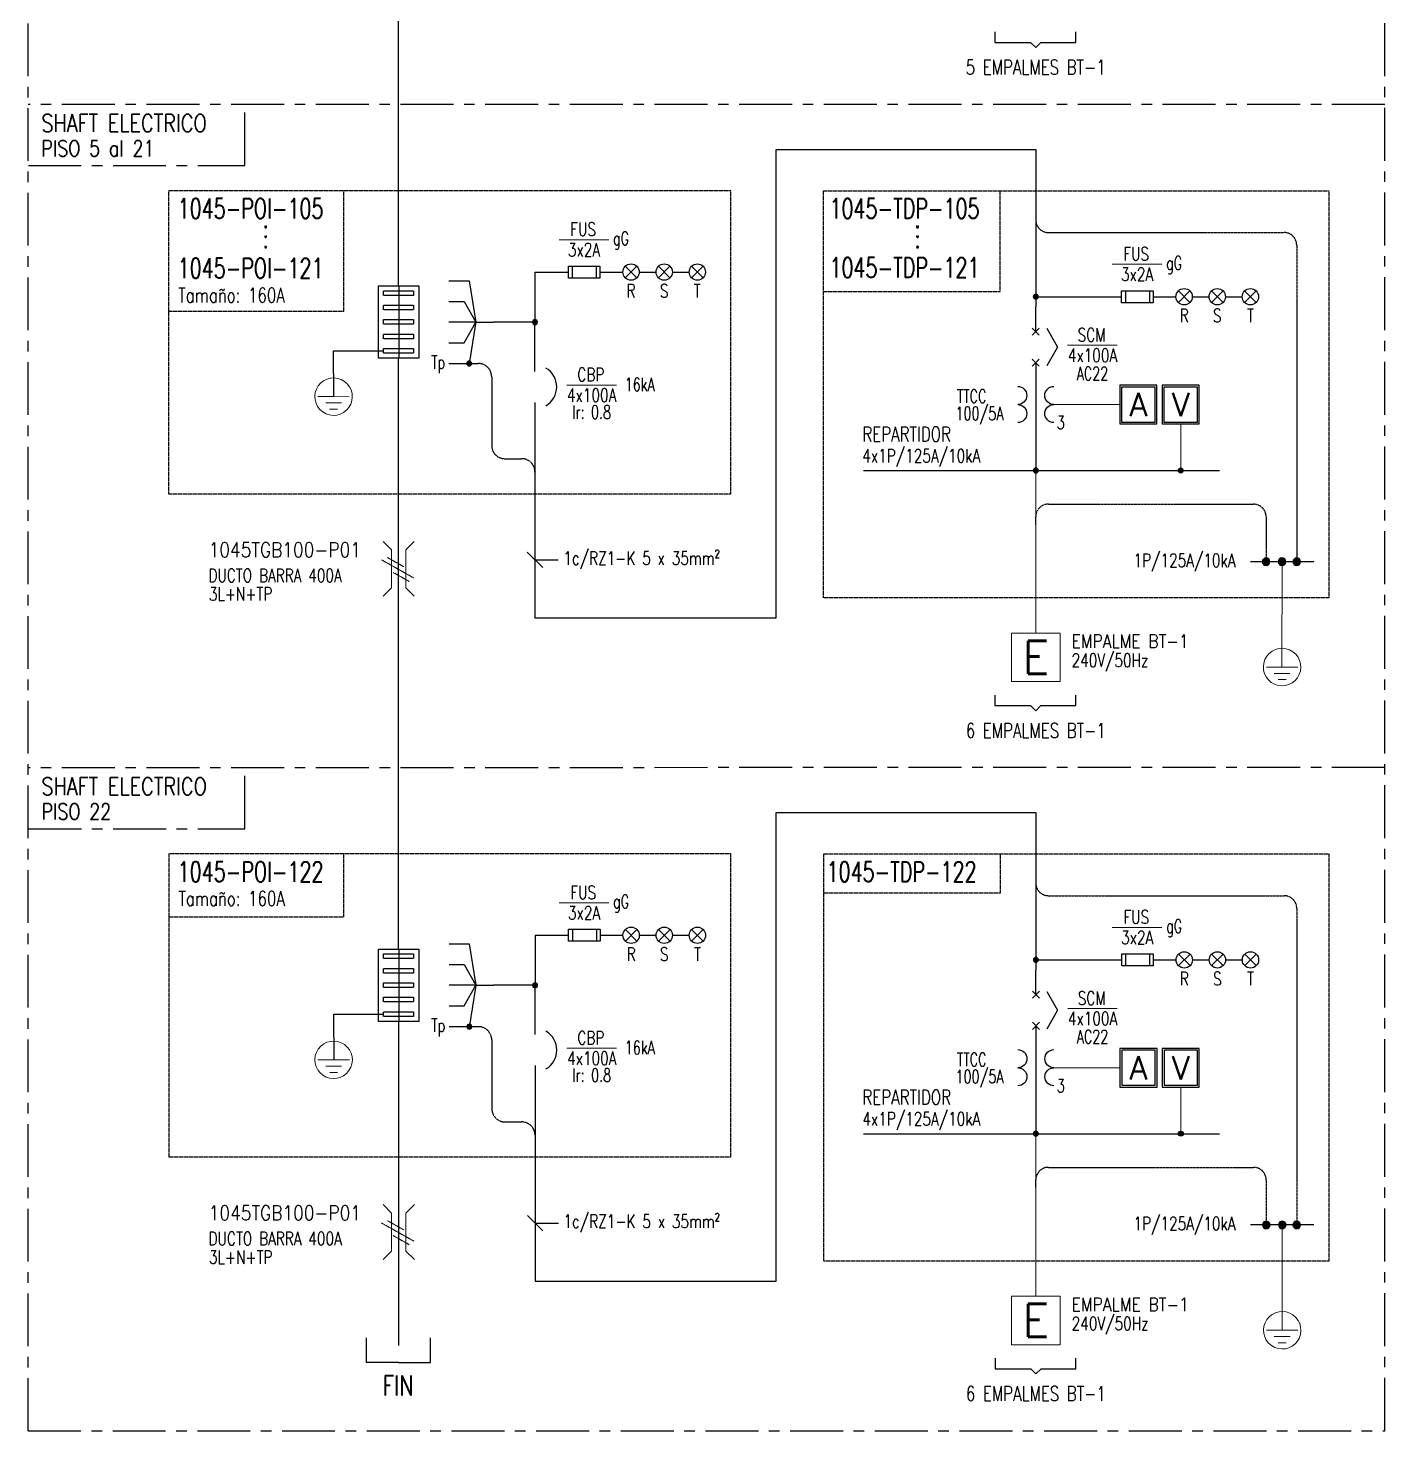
# Model space of a CAD drawing. Header units: millimetres. Extents: x -42700 to 155289, y -7931 to 68797.
# Drawn here: x -30916 to -26846, y 25108 to 29316 of the extents above; entities that cross this region are included whole.
import ezdxf
from ezdxf.enums import TextEntityAlignment as Align

# ---------------------------------------------------------------- set-up
doc = ezdxf.new("R2010")
doc.units = ezdxf.units.MM
for name, pattern in [('ACERA', [0.375, 0.25, -0.125]), ('CENTER', [50.8, 31.75, -6.35, 6.35, -6.35]), ('CONTINUA', [0]), ('CONTINUO', [0]), ('DASHED', [0.75, 0.5, -0.25]), ('DASHED2', [0.375, 0.25, -0.125]), ('HIDDEN', [0.375, 0.25, -0.125]), ('Hidden 1_8_', [0.47625, 0.3175, -0.15875])]:
    doc.linetypes.add(name, pattern=pattern)
doc.styles.add('COTA0', font='ROMANS.SHX')
doc.styles.add('ROMANS', font='romans')
doc.styles.add('ROMANS1', font='romans.shx')

# ---------------------------------------------------------------- blocks, each defined once
blk = doc.blocks.new('I.T.M.')
at = {"color": 2}
for points in [[(245513, 23059), (245513, 23314)], [(245513, 22777), (245513, 22552)]]:
    blk.add_lwpolyline(points, dxfattribs=at)
at = {"color": 6}
blk.add_arc((245512, 22918), 199, 300.33, 59.67, dxfattribs=at)
blk = doc.blocks.new('FUS MOD')
at = {"color": 2}
blk.add_lwpolyline([(0, 0.95), (4.96, 0.95), (4.96, -0.95), (0, -0.95)], close=True, dxfattribs=at)
at = {"color": 7}
for points in [[(0.59, 0.95), (0.59, -0.95)], [(4.38, 0.95), (4.38, -0.95)]]:
    blk.add_lwpolyline(points, dxfattribs=at)
blk = doc.blocks.new('LUZ PILOTO PT')
at = {"color": 3}
for points in [[(-0.91, 0.91), (0.91, -0.91)], [(-0.91, -0.91), (0.91, 0.91)]]:
    blk.add_lwpolyline(points, dxfattribs=at)
at = {"color": 7}
blk.add_circle((0, 0), 1.29, dxfattribs=at)
blk = doc.blocks.new('nodo')
h = blk.add_hatch(color=256)
h.dxf.hatch_style = 1
edge = h.paths.add_edge_path()
edge.add_arc((0, 0), 0.501, 0, 360)
blk.add_circle((0, 0), 0.501)
blk = doc.blocks.new('MEDIDOR')
at = {"color": 7, "linetype": 'CONTINUA', "lineweight": 13}
blk.add_lwpolyline([(1010.063, 359.347), (1009.692, 359.347), (1009.692, 358.976), (1010.063, 358.976)], close=True, dxfattribs=at)
at = {"color": 1, "linetype": 'CONTINUA', "lineweight": 13, "style": 'COTA0'}
blk.add_text('E', height=0.252, dxfattribs=at).set_placement((1009.878, 359.162), align=Align.MIDDLE_CENTER)
blk = doc.blocks.new('seccionador')
at = {"color": 2}
for points in [[(0, 8.81), (0, 12.72)], [(0, 3.9), (0, 0)]]:
    blk.add_lwpolyline(points, dxfattribs=at)
at = {"color": 1, "linetype": 'CONTINUO'}
for points in [[(-0.55, 8.26), (0.55, 9.37)], [(0.55, 8.26), (-0.55, 9.37)], [(-0.55, 3.35), (0.55, 4.46)], [(0.55, 3.35), (-0.55, 4.46)]]:
    blk.add_lwpolyline(points, dxfattribs=at)
at = {"color": 6}
blk.add_lwpolyline([(1.72, 9.34), (3.43, 6.36), (1.72, 3.38)], dxfattribs=at)
blk = doc.blocks.new('TTCC')
at = {"color": 6, "linetype": 'CONTINUA'}
for centre, start, end in [((-3.11, 1.56), 270, 90), ((3.11, 1.56), 90, 270), ((-3.11, -1.56), 270, 90), ((3.11, -1.56), 90, 270)]:
    blk.add_arc(centre, 1.56, start, end, dxfattribs=at)

msp = doc.modelspace()

# ---------------------------------------------------------------- linework, layer by layer
at = {"color": 1, "linetype": 'CENTER', "ltscale": 5}
for p, q in [((-30916.146, 25107.63), (-30916.355, 36039.625)), ((-26846.474, 25108.144), (-26846.683, 36040.139)), ((-26846.419, 29087.332), (-30916.184, 29086.818)), ((-26846.243, 27097.738), (-30916.096, 27097.224)), ((-30916.487, 25107.63), (-26846.156, 25108.144))]:
    msp.add_line(p, q, dxfattribs=at)
at = {"color": 2, "linetype": 'CONTINUA', "lineweight": 0}
for p, q in [((-29323.389, 28681.452), (-29174.611, 28681.452)), ((-27664.249, 28607.598), (-27515.47, 28607.598)), ((-27798.056, 28364.484), (-27649.277, 28364.484)), ((-29300.368, 28245.135), (-29151.59, 28245.135)), ((-29323.138, 26691.858), (-29174.359, 26691.858)), ((-27663.997, 26618.004), (-27515.219, 26618.004)), ((-27797.804, 26374.89), (-27649.026, 26374.89)), ((-29300.117, 26255.541), (-29151.339, 26255.541))]:
    msp.add_line(p, q, dxfattribs=at)
at = {"color": 3, "linetype": 'Hidden 1_8_', "ltscale": 3}
for p, q in [((-27855.709, 28703.013), (-27148.892, 28703.013)), ((-27110.892, 28665.013), (-27110.892, 27726.796)), ((-27855.643, 27888.05), (-27240.634, 27888.05)), ((-27893.665, 27827.182), (-27893.643, 27850.087)), ((-27202.634, 27850.05), (-27202.634, 27715.422)), ((-27855.458, 26713.419), (-27148.641, 26713.419)), ((-27110.641, 26675.419), (-27110.641, 25737.202)), ((-27855.392, 25898.456), (-27240.383, 25898.456)), ((-27893.414, 25837.588), (-27893.392, 25860.493)), ((-27202.383, 25860.456), (-27202.383, 25725.828))]:
    msp.add_line(p, q, dxfattribs=at)
at = {"color": 6, "ltscale": 2.5}
for p, q in [((-29608.684, 28372.092), (-29573.438, 28434.119)), ((-29573.438, 28434.119), (-29520.812, 28434.119)), ((-29653.901, 28372.092), (-29608.684, 28372.092)), ((-29608.433, 26382.498), (-29573.186, 26444.525)), ((-29573.186, 26444.525), (-29520.561, 26444.525)), ((-29653.65, 26382.498), (-29608.433, 26382.498))]:
    msp.add_line(p, q, dxfattribs=at)
at = {"color": 1, "lineweight": 20}
for p, q in [((-30000.096, 28210.534), (-30047.292, 28210.601)), ((-30000.096, 28210.534), (-29952.9, 28210.467)), ((-30000.123, 28191.655), (-30023.721, 28191.689)), ((-30000.15, 28172.777), (-30011.949, 28172.794)), ((-30000.15, 28172.777), (-29988.351, 28172.76)), ((-30000.123, 28191.655), (-29976.525, 28191.622)), ((-27154.631, 27399.288), (-27201.827, 27399.355)), ((-27154.631, 27399.288), (-27107.435, 27399.221)), ((-27154.657, 27380.409), (-27178.255, 27380.443)), ((-27154.684, 27361.531), (-27166.483, 27361.548)), ((-27154.684, 27361.531), (-27142.885, 27361.514)), ((-27154.657, 27380.409), (-27131.059, 27380.376)), ((-29999.845, 26220.94), (-30047.041, 26221.007)), ((-29999.845, 26220.94), (-29952.649, 26220.873)), ((-29999.872, 26202.061), (-30023.47, 26202.095)), ((-29999.898, 26183.183), (-30011.697, 26183.2)), ((-29999.898, 26183.183), (-29988.099, 26183.166)), ((-29999.872, 26202.061), (-29976.274, 26202.028)), ((-27154.379, 25409.694), (-27201.575, 25409.761)), ((-27154.406, 25390.815), (-27178.004, 25390.849)), ((-27154.406, 25390.815), (-27130.808, 25390.782)), ((-27154.379, 25409.694), (-27107.183, 25409.627)), ((-27154.433, 25371.937), (-27166.232, 25371.954)), ((-27154.433, 25371.937), (-27142.634, 25371.92))]:
    msp.add_line(p, q, dxfattribs=at)
at = {"color": 1, "linetype": 'ACERA', "lineweight": 13, "ltscale": 5}
for p, q in [((-27641.195, 28186.837), (-27839.35, 28186.837)), ((-27640.944, 26197.243), (-27839.099, 26197.243))]:
    msp.add_line(p, q, dxfattribs=at)
at = {"color": 2}
for points in [[(-29804.86, 28542.668), (-29805.181, 30315.163)], [(-29395.82, 28118.983), (-29395.82, 27546.559), (-28672.581, 27546.559), (-28672.581, 28952.28), (-27893.507, 28952.28), (-27893.507, 28479.995)], [(-29395.82, 28434.119), (-29520.812, 28434.119)], [(-29395.82, 28370.463), (-29395.82, 28434.119)], [(-29804.772, 26553.074), (-29805.093, 28325.569)], [(-27893.507, 28238.332), (-27893.507, 27996.407)], [(-29395.569, 26129.389), (-29395.569, 25556.965), (-28672.33, 25556.965), (-28672.33, 26962.686), (-27893.256, 26962.686), (-27893.256, 26490.401)], [(-29395.569, 26444.525), (-29520.561, 26444.525)], [(-29395.569, 26380.869), (-29395.569, 26444.525)], [(-29805.093, 26335.975), (-29805.093, 25363.734)], [(-27893.256, 26248.738), (-27893.256, 26006.813)]]:
    msp.add_lwpolyline(points, dxfattribs=at)
at = {"color": 1}
for points in [[(-28016.304, 29304.748), (-28016.304, 29273.278), (-27909.228, 29273.278), (-27893.759, 29257.808), (-27878.29, 29273.278), (-27773.415, 29273.278), (-27773.415, 29304.748)], [(-29998.878, 28210.535), (-29999.901, 28347.696), (-29850.404, 28347.696)], [(-29372.631, 27697.556), (-29419.009, 27743.934)], [(-29395.82, 27720.745), (-29325.955, 27720.745)], [(-28016.053, 27315.155), (-28016.053, 27283.684), (-27908.977, 27283.684), (-27893.507, 27268.214), (-27878.038, 27283.684), (-27773.164, 27283.684), (-27773.164, 27315.155)], [(-29998.627, 26220.941), (-29999.649, 26358.102), (-29850.153, 26358.102)], [(-29372.38, 25707.963), (-29418.757, 25754.34)], [(-29395.569, 25731.151), (-29325.704, 25731.151)], [(-28015.801, 25325.561), (-28015.801, 25294.09), (-27908.725, 25294.09), (-27893.256, 25278.62), (-27877.787, 25294.09), (-27772.913, 25294.09), (-27772.913, 25325.561)]]:
    msp.add_lwpolyline(points, dxfattribs=at)
at = {"color": 1, "linetype": 'CENTER', "ltscale": 5}
for points in [[(-30915.641, 28903.802), (-30266.196, 28903.802), (-30266.196, 29086.818)], [(-30915.39, 26914.208), (-30265.945, 26914.208), (-30265.945, 27097.224)]]:
    msp.add_lwpolyline(points, dxfattribs=at)
at = {"color": 3, "linetype": 'HIDDEN', "ltscale": 10}
for points in [[(-28808.377, 28828.175), (-30494.802, 28828.175), (-30494.802, 27919.135), (-28808.377, 27919.135)], [(-28529.972, 28828.175), (-27014.956, 28828.175), (-27014.956, 27607.05), (-28529.972, 27607.05)], [(-28808.126, 26838.581), (-30494.551, 26838.581), (-30494.551, 25929.541), (-28808.126, 25929.541)], [(-28529.72, 26838.581), (-27014.705, 26838.581), (-27014.705, 25617.456), (-28529.72, 25617.456)]]:
    msp.add_lwpolyline(points, close=True, dxfattribs=at)
for points in [[(-30494.802, 28466.545), (-29969.712, 28466.545), (-29969.712, 28828.175)], [(-28529.972, 28525.958), (-28000.132, 28525.958), (-28000.132, 28828.175)], [(-30494.551, 26650.274), (-29969.461, 26650.274), (-29969.461, 26838.581)], [(-28529.72, 26722.351), (-27999.881, 26722.351), (-27999.881, 26838.581)]]:
    msp.add_lwpolyline(points, dxfattribs=at)
at = {"color": 7}
for points in [[(-29395.82, 28584.241), (-29297.117, 28584.241)], [(-29395.82, 28584.241), (-29395.82, 28434.119)], [(-29200.751, 28584.241), (-29132.078, 28584.241)], [(-29083.127, 28584.241), (-29032.691, 28584.241)], [(-28983.74, 28584.241), (-28933.305, 28584.241)], [(-27886.07, 28510.387), (-27635.921, 28510.387)], [(-27541.611, 28510.387), (-27472.938, 28510.387)], [(-27423.986, 28510.387), (-27373.551, 28510.387)], [(-27324.599, 28510.387), (-27274.164, 28510.387)], [(-29395.569, 26594.647), (-29296.866, 26594.647)], [(-29395.569, 26594.647), (-29395.569, 26444.525)], [(-29200.5, 26594.647), (-29131.827, 26594.647)], [(-29082.875, 26594.647), (-29032.44, 26594.647)], [(-28983.488, 26594.647), (-28933.053, 26594.647)], [(-27885.819, 26520.793), (-27635.67, 26520.793)], [(-27541.359, 26520.793), (-27472.687, 26520.793)], [(-27423.735, 26520.793), (-27373.3, 26520.793)], [(-27324.348, 26520.793), (-27273.913, 26520.793)]]:
    msp.add_lwpolyline(points, dxfattribs=at)
at = {"color": 3}
for points in [[(-29025.523, 28601.548), (-28990.909, 28566.934)], [(-29025.523, 28566.934), (-28990.909, 28601.548)], [(-28926.136, 28601.548), (-28891.522, 28566.934)], [(-28926.136, 28566.934), (-28891.522, 28601.548)], [(-27366.382, 28527.694), (-27331.768, 28493.079)], [(-27366.382, 28493.079), (-27331.768, 28527.694)], [(-27266.995, 28527.694), (-27232.381, 28493.079)], [(-27266.995, 28493.079), (-27232.381, 28527.694)], [(-29025.271, 26611.954), (-28990.657, 26577.34)], [(-29025.271, 26577.34), (-28990.657, 26611.954)], [(-28925.884, 26611.954), (-28891.27, 26577.34)], [(-28925.884, 26577.34), (-28891.27, 26611.954)], [(-27366.131, 26538.1), (-27331.517, 26503.485)], [(-27366.131, 26503.485), (-27331.517, 26538.1)], [(-27266.744, 26538.1), (-27232.13, 26503.485)], [(-27266.744, 26503.485), (-27232.13, 26538.1)]]:
    msp.add_lwpolyline(points, dxfattribs=at)
at = {"color": 2, "ltscale": 2.5}
for points in [[(-29744.177, 28325.569), (-29865.104, 28325.569), (-29865.104, 28542.668), (-29744.177, 28542.668)], [(-29743.925, 26335.975), (-29864.853, 26335.975), (-29864.853, 26553.074), (-29743.925, 26553.074)]]:
    msp.add_lwpolyline(points, close=True, dxfattribs=at)
at = {"color": 1, "linetype": 'DASHED', "ltscale": 3}
for points in [[(-29804.64, 28542.668), (-29804.64, 28325.569)], [(-29804.389, 26553.074), (-29804.389, 26335.975)]]:
    msp.add_lwpolyline(points, dxfattribs=at)
at = {"color": 6, "ltscale": 2.5}
for points in [[(-29653.901, 28558.171), (-29593.093, 28558.171), (-29573.438, 28434.119)], [(-29653.901, 28496.145), (-29608.684, 28496.145), (-29573.438, 28434.119), (-29520.812, 28434.119)], [(-29573.438, 28434.119), (-29653.901, 28434.119)], [(-29653.65, 26568.577), (-29592.841, 26568.577), (-29573.186, 26444.525)], [(-29653.65, 26506.551), (-29608.433, 26506.551), (-29573.186, 26444.525), (-29520.561, 26444.525)], [(-29573.186, 26444.525), (-29653.65, 26444.525)]]:
    msp.add_lwpolyline(points, dxfattribs=at)
at = {"color": 1, "linetype": 'DASHED', "ltscale": 3}
for points in [[(-29760.01, 28514.389), (-29850.404, 28514.389), (-29850.404, 28528.352), (-29760.01, 28528.352)], [(-29760.01, 28470.97), (-29850.404, 28470.97), (-29850.404, 28484.933), (-29760.01, 28484.933)], [(-29760.01, 28427.552), (-29850.404, 28427.552), (-29850.404, 28441.515), (-29760.01, 28441.515)], [(-29760.01, 28384.133), (-29850.404, 28384.133), (-29850.404, 28398.096), (-29760.01, 28398.096)], [(-29760.01, 28340.715), (-29850.404, 28340.715), (-29850.404, 28354.678), (-29760.01, 28354.678)], [(-29759.758, 26524.795), (-29850.153, 26524.795), (-29850.153, 26538.758), (-29759.758, 26538.758)], [(-29759.758, 26481.376), (-29850.153, 26481.376), (-29850.153, 26495.339), (-29759.758, 26495.339)], [(-29759.758, 26437.958), (-29850.153, 26437.958), (-29850.153, 26451.921), (-29759.758, 26451.921)], [(-29759.758, 26394.539), (-29850.153, 26394.539), (-29850.153, 26408.502), (-29759.758, 26408.502)], [(-29759.758, 26351.121), (-29850.153, 26351.121), (-29850.153, 26365.084), (-29759.758, 26365.084)]]:
    msp.add_lwpolyline(points, close=True, dxfattribs=at)
at = {"color": 6, "linetype": 'DASHED2', "ltscale": 2}
for points in [[(-29573.438, 28434.119), (-29593.093, 28310.066)], [(-29653.901, 28310.066), (-29593.093, 28310.066)], [(-29573.186, 26444.525), (-29592.841, 26320.472)], [(-29653.65, 26320.472), (-29592.841, 26320.472)]]:
    msp.add_lwpolyline(points, dxfattribs=at)
at = {"color": 3, "linetype": 'DASHED', "ltscale": 2}
for points in [[(-29593.093, 28310.066), (-29565.757, 28310.066, -0.41421356), (-29525.757, 28270.066), (-29525.757, 28064.313, 0.41421356), (-29485.757, 28024.313), (-29435.82, 28024.313, -0.41421356), (-29395.82, 27984.313)], [(-29592.841, 26320.472), (-29565.506, 26320.472, -0.41421356), (-29525.506, 26280.472), (-29525.506, 26074.719, 0.41421356), (-29485.506, 26034.719), (-29435.569, 26034.719, -0.41421356), (-29395.569, 25994.719)]]:
    msp.add_lwpolyline(points, format="xyb", dxfattribs=at)
at = {"color": 1}
for points in [[(-27530.052, 28244.656), (-27641.195, 28244.656), (-27641.195, 28129.018), (-27530.052, 28129.018)], [(-27403.226, 28244.656), (-27514.369, 28244.656), (-27514.369, 28129.018), (-27403.226, 28129.018)], [(-27529.801, 26255.062), (-27640.944, 26255.062), (-27640.944, 26139.425), (-27529.801, 26139.425)], [(-27402.975, 26255.062), (-27514.118, 26255.062), (-27514.118, 26139.425), (-27402.975, 26139.425)]]:
    msp.add_lwpolyline(points, close=True, dxfattribs=at)
at = {"color": 2}
for points in [[(-27535.288, 28239.42), (-27635.959, 28239.42), (-27635.959, 28134.255), (-27535.288, 28134.255)], [(-27408.462, 28239.42), (-27509.133, 28239.42), (-27509.133, 28134.255), (-27408.462, 28134.255)], [(-27535.037, 26249.826), (-27635.708, 26249.826), (-27635.708, 26144.661), (-27535.037, 26144.661)], [(-27408.211, 26249.826), (-27508.882, 26249.826), (-27508.882, 26144.661), (-27408.211, 26144.661)]]:
    msp.add_lwpolyline(points, close=True, dxfattribs=at)
at = {"color": 1, "linetype": 'ACERA', "lineweight": 13, "ltscale": 5}
for points in [[(-27458.798, 28129.018), (-27458.798, 27988.97)], [(-29759.516, 27666.64), (-29856.567, 27721.219)], [(-29789.668, 27700.516), (-29838.193, 27727.806)], [(-29773.145, 27656.032), (-29821.67, 27683.321)], [(-27458.546, 26139.425), (-27458.546, 25999.376)], [(-29759.265, 25677.046), (-29856.316, 25731.625)], [(-29789.416, 25710.922), (-29837.942, 25738.212)], [(-29772.893, 25666.438), (-29821.419, 25693.727)]]:
    msp.add_lwpolyline(points, dxfattribs=at)
at = {"color": 4, "linetype": 'CONTINUO'}
for points in [[(-28410.435, 27988.97), (-27342.357, 27988.97)], [(-28410.183, 25999.376), (-27342.106, 25999.376)]]:
    msp.add_lwpolyline(points, dxfattribs=at)
at = {"color": 2, "lineweight": 13}
for points in [[(-27893.507, 27501.501), (-27893.507, 27988.97)], [(-29851.5, 27776.294), (-29826.196, 27751.023), (-29826.196, 27693.929), (-29826.196, 27636.835), (-29851.5, 27611.564)], [(-29757.781, 27776.294), (-29783.085, 27751.023), (-29783.085, 27693.929), (-29783.085, 27636.835), (-29757.781, 27611.564)], [(-27893.256, 25511.907), (-27893.256, 25999.376)], [(-29851.248, 25786.7), (-29825.944, 25761.429), (-29825.944, 25704.335), (-29825.944, 25647.241), (-29851.248, 25621.97)], [(-29757.53, 25786.7), (-29782.834, 25761.429), (-29782.834, 25704.335), (-29782.834, 25647.241), (-29757.53, 25621.97)]]:
    msp.add_lwpolyline(points, dxfattribs=at)
at = {"color": 4}
for points in [[(-27059.617, 27715.422), (-27249.645, 27715.422)], [(-27059.365, 25725.828), (-27249.393, 25725.828)], [(-29805.093, 25312.467), (-29900.802, 25312.467), (-29900.802, 25386.577)], [(-29805.093, 25312.467), (-29709.384, 25312.467), (-29709.384, 25386.577)]]:
    msp.add_lwpolyline(points, dxfattribs=at)
at = {"color": 1, "lineweight": 20}
for points in [[(-27154.631, 27715.422), (-27155.081, 27399.288)], [(-27154.379, 25725.828), (-27154.829, 25409.695)]]:
    msp.add_lwpolyline(points, dxfattribs=at)
at = {"color": 2}
for centre in [(-29008.216, 28584.241), (-28908.829, 28584.241), (-27349.075, 28510.387), (-27249.688, 28510.387), (-29007.964, 26594.647), (-28908.577, 26594.647), (-27348.824, 26520.793), (-27249.437, 26520.793)]:
    msp.add_circle(centre, 24.476, dxfattribs=at)
at = {"color": 3, "linetype": 'Hidden 1_8_', "ltscale": 3}
for centre, start, end in [((-27855.709, 28741.013), 180.01745, 270), ((-27148.892, 28665.013), 0, 90), ((-27855.643, 27850.05), 90, 179.944118), ((-27240.634, 27850.05), 0, 90), ((-27855.458, 26751.419), 180.01745, 270), ((-27148.641, 26675.419), 0, 90), ((-27855.392, 25860.456), 90, 179.944118), ((-27240.383, 25860.456), 0, 90)]:
    msp.add_arc(centre, 38, start, end, dxfattribs=at)
at = {"color": 1, "lineweight": 20, "extrusion": (0, 0, -1)}
for centre in [(-30000.096, 28210.534), (-29999.845, 26220.94)]:
    msp.add_ellipse(centre, major_axis=(39.78, 39.679), ratio=1, start_param=4.5400904, end_param=10.82327571, dxfattribs=at)
at = {"color": 7, "lineweight": 20, "extrusion": (0, 0, -1)}
for centre in [(-27154.631, 27399.288), (-27154.379, 25409.694)]:
    msp.add_ellipse(centre, major_axis=(39.78, 39.679), ratio=1, start_param=4.5400904, end_param=10.82327571, dxfattribs=at)

# ---------------------------------------------------------------- block references
at = {"color": 1, "xscale": 19, "yscale": 19, "zscale": 19}
for name, p in [('FUS MOD', (-29295.061, 28584.241)), ('LUZ PILOTO PT', (-29107.602, 28584.241)), ('LUZ PILOTO PT', (-27448.462, 28510.387)), ('FUS MOD', (-27635.921, 28510.387)), ('FUS MOD', (-29294.81, 26594.647)), ('LUZ PILOTO PT', (-29107.351, 26594.647)), ('FUS MOD', (-27635.67, 26520.793)), ('LUZ PILOTO PT', (-27448.211, 26520.793))]:
    msp.add_blockref(name, p, dxfattribs=at)
at = {"color": 2, "yscale": 14.83612640989805, "zscale": 14.83612640989805}
for p, xscale in [((-27893.507, 28510.387), -14.83612640989805), ((-27893.507, 28510.387), -14.83612640989805), ((-29395.82, 28434.119), -14.83612640989805), ((-29395.82, 28434.119), -14.83612640989805), ((-29593.093, 28310.066), -14.83612640989805), ((-29593.093, 28310.066), -14.83612640989805), ((-27893.507, 27988.97), -14.83612640989805), ((-27893.507, 27988.97), -14.83612640989805), ((-27458.798, 27988.97), 14.83612640989805), ((-27458.798, 27988.97), 14.83612640989805), ((-27893.256, 26520.793), -14.83612640989805), ((-27893.256, 26520.793), -14.83612640989805), ((-29395.569, 26444.525), -14.83612640989805), ((-29395.569, 26444.525), -14.83612640989805), ((-29592.841, 26320.472), -14.83612640989805), ((-29592.841, 26320.472), -14.83612640989805), ((-27893.256, 25999.376), -14.83612640989805), ((-27893.256, 25999.376), -14.83612640989805), ((-27458.546, 25999.376), 14.83612640989805), ((-27458.546, 25999.376), 14.83612640989805)]:
    msp.add_blockref('nodo', p, dxfattribs=dict(at, xscale=xscale))
at = {"color": 2, "linetype": 'CONTINUO', "xscale": 19, "yscale": 19, "zscale": 19}
for p in [(-27893.507, 28238.332), (-27893.256, 26248.738)]:
    msp.add_blockref('seccionador', p, dxfattribs=at)
at = {"color": 7, "lineweight": 13, "xscale": 0.3297978364385855, "yscale": 0.3297978364385855, "zscale": 0.3297978364385855}
for p in [(-110365.564, 20681.491), (-110365.312, 18691.897)]:
    msp.add_blockref('I.T.M.', p, dxfattribs=at)
at = {"color": 4}
for name, p, xscale, yscale, zscale in [('TTCC', (-27893.507, 28186.837), -17.40962519405634, 17.40962519405634, 17.40962519405634), ('MEDIDOR', (-425032.399, -113813.367), 393.2544, 393.2544, 393.2544), ('TTCC', (-27893.256, 26197.243), -17.40962519405634, 17.40962519405634, 17.40962519405634), ('MEDIDOR', (-425032.148, -115802.961), 393.2544, 393.2544, 393.2544)]:
    msp.add_blockref(name, p, dxfattribs=dict(at, xscale=xscale, yscale=yscale, zscale=zscale))
at = {"color": 3, "linetype": 'Continuous', "xscale": -22.69170547793303, "yscale": 22.69170547793303, "zscale": 22.69170547793303, "rotation": 90}
for p in [(-27202.634, 27715.422), (-27154.631, 27715.484), (-27110.892, 27715.422), (-27202.383, 25725.828), (-27154.379, 25725.89), (-27110.641, 25725.828)]:
    msp.add_blockref('nodo', p, dxfattribs=at)

# ---------------------------------------------------------------- texts
at = {"color": 2, "lineweight": 13, "style": 'ROMANS1', "width": 0.75}
for s, p in [('5 EMPALMES BT-1', (-27893.759, 29198.899)), ('6 EMPALMES BT-1', (-27893.507, 27209.305)), ('6 EMPALMES BT-1', (-27893.256, 25219.711))]:
    msp.add_text(s, height=44, dxfattribs=at).set_placement(p, align=Align.MIDDLE_CENTER)
at = {"color": 2, "style": 'ROMANS', "width": 0.8}
for p in [(-30876.356, 29031.14), (-30876.104, 27041.546)]:
    msp.add_text('SHAFT ELECTRICO', height=52.8, dxfattribs=at).set_placement(p, align=Align.MIDDLE_LEFT)
at = {"color": 7, "style": 'ROMANS', "width": 0.8}
for s, p in [('PISO 5 al 21', (-30876.373, 28955.409)), ('PISO 22', (-30876.122, 26965.815))]:
    msp.add_text(s, height=48, dxfattribs=at).set_placement(p, align=Align.MIDDLE_LEFT)
at = {"color": 6, "linetype": 'CONTINUA', "style": 'ROMANS'}
for s, width, p in [('1045-POI-105', 0.7, (-30467.815, 28774.92)), ('1045-TDP-105', 0.7, (-28512.431, 28774.92)), ('1045-POI-121', 0.7, (-30467.815, 28595.945)), ('1045-TDP-121', 0.7, (-28512.431, 28597.601)), ('1045-POI-122', 0.7, (-30467.564, 26785.326)), ('1045-TDP-122', 0.7, (-28521.19, 26785.326)), ('FIN', 0.75, (-29853.334, 25243.767))]:
    msp.add_text(s, height=60, dxfattribs=dict(at, width=width)).set_placement(p, align=Align.MIDDLE_LEFT)
at = {"color": 6, "linetype": 'CONTINUA', "style": 'ROMANS', "width": 0.7}
for p in [(-30203.824, 28747.419), (-28248.44, 28747.419), (-30203.824, 28717.536), (-30203.824, 28686.667), (-28248.44, 28717.536), (-28248.44, 28686.667)]:
    msp.add_text('.', height=60, dxfattribs=at).set_placement(p, align=Align.MIDDLE_CENTER)
at = {"color": 7, "linetype": 'Continuous', "style": 'ROMANS', "width": 0.75}
for s, p in [('FUS', (-29251.453, 28712.926)), ('3x2A', (-29248.802, 28651.461)), ('FUS', (-27592.313, 28639.072)), ('3x2A', (-27589.662, 28577.607)), ('SCM', (-27726.12, 28395.958)), ('4x100A', (-27723.469, 28334.493)), ('CBP', (-29228.433, 28276.609)), ('4x100A', (-29225.782, 28215.144)), ('FUS', (-29251.202, 26723.332)), ('3x2A', (-29248.551, 26661.867)), ('FUS', (-27592.062, 26649.478)), ('3x2A', (-27589.411, 26588.013)), ('SCM', (-27725.869, 26406.364)), ('4x100A', (-27723.218, 26344.899)), ('CBP', (-29228.182, 26287.015)), ('4x100A', (-29225.53, 26225.55))]:
    msp.add_text(s, height=40, dxfattribs=at).set_placement(p, align=Align.MIDDLE_CENTER)
at = {"color": 1, "linetype": 'Continuous', "style": 'ROMANS', "width": 0.7}
for s, p in [('gG', (-29137.853, 28685.409)), ('gG', (-27478.713, 28611.554)), ('16kA', (-29081.695, 28247.083)), ('gG', (-29137.602, 26695.815)), ('gG', (-27478.461, 26621.96)), ('16kA', (-29081.444, 26257.489))]:
    msp.add_text(s, height=40, dxfattribs=at).set_placement(p, align=Align.MIDDLE_CENTER)
at = {"color": 2, "linetype": 'CONTINUA', "lineweight": 13, "style": 'ROMANS1'}
for s, width, p in [('Tamaño: 160A', 0.75, (-30466.023, 28515.121)), ('1045TGB100-P01', 0.85, (-30374.794, 27751.31)), ('Tamaño: 160A', 0.75, (-30465.772, 26704.906)), ('1045TGB100-P01', 0.85, (-30374.543, 25761.716))]:
    msp.add_text(s, height=44, dxfattribs=dict(at, width=width)).set_placement(p, align=Align.MIDDLE_LEFT)
at = {"color": 1, "style": 'ROMANS', "width": 0.75}
for s, p in [('R', (-29107.602, 28507.929)), ('S', (-29008.216, 28507.929)), ('T', (-28908.829, 28507.929)), ('R', (-27448.462, 28434.074)), ('S', (-27349.075, 28434.074)), ('T', (-27249.688, 28434.074)), ('R', (-29107.351, 26518.335)), ('S', (-29007.964, 26518.335)), ('T', (-28908.577, 26518.335)), ('R', (-27448.211, 26444.48)), ('S', (-27348.824, 26444.48)), ('T', (-27249.437, 26444.48))]:
    msp.add_text(s, height=40, dxfattribs=at).set_placement(p, align=Align.CENTER)
at = {"color": 3, "linetype": 'Continuous', "style": 'ROMANS', "width": 0.7}
for p in [(-29686.353, 28294.31), (-29686.102, 26304.716)]:
    msp.add_text('Tp', height=40, dxfattribs=at).set_placement(p, align=Align.CENTER)
at = {"color": 1, "linetype": 'Continuous', "style": 'ROMANS', "width": 0.7}
for s, p in [('AC22', (-27723.667, 28259.995)), ('Ir: 0.8', (-29225.979, 28144.4)), ('AC22', (-27723.415, 26270.402)), ('Ir: 0.8', (-29225.728, 26154.806))]:
    msp.add_text(s, height=40, dxfattribs=at).set_placement(p, align=Align.CENTER)
for s, p in [('TTCC', (-28130.367, 28191.805, 0)), ('100/5A', (-28134.347, 28140.416, 0)), ('3', (-27830.897, 28112.72, 0)), ('TTCC', (-28130.115, 26202.211, 0)), ('100/5A', (-28134.096, 26150.822, 0)), ('3', (-27830.646, 26123.126, 0))]:
    msp.add_text(s, height=40, dxfattribs=at).set_placement(p)
at = {"color": 2, "linetype": 'Continuous', "style": 'ROMANS'}
for s, p in [('A', (-27585.624, 28186.837)), ('V', (-27458.798, 28186.837)), ('A', (-27585.372, 26197.243)), ('V', (-27458.546, 26197.243))]:
    msp.add_text(s, height=70, dxfattribs=at).set_placement(p, align=Align.MIDDLE_CENTER)
at = {"color": 2, "ltscale": 300, "style": 'ROMANS1', "width": 0.75}
for p in [(-28413.869, 28098.248), (-28413.618, 26108.654)]:
    msp.add_text('REPARTIDOR', height=44, dxfattribs=at).set_placement(p, align=Align.MIDDLE_LEFT)
at = {"color": 7, "ltscale": 300, "style": 'ROMANS1', "width": 0.75}
for s, p in [('4x1P/125A/10kA', (-28413.869, 28033.228)), ('1P/125A/10kA', (-27600.397, 27719.381)), ('4x1P/125A/10kA', (-28413.618, 26043.634)), ('1P/125A/10kA', (-27600.397, 25729.787))]:
    msp.add_text(s, height=40, dxfattribs=at).set_placement(p, align=Align.MIDDLE_LEFT)
at = {"color": 1, "linetype": 'CONTINUA', "lineweight": 13, "style": 'ROMANS1', "width": 0.75}
for p in [(-29310.747, 27726.098), (-29310.496, 25736.504)]:
    msp.add_text('1c/RZ1-K 5 x 35mm²', height=40, dxfattribs=at).set_placement(p, align=Align.MIDDLE_LEFT)
at = {"color": 7, "linetype": 'CONTINUA', "lineweight": 13, "style": 'ROMANS1', "width": 0.75}
for s, p in [('DUCTO BARRA 400A', (-30375.459, 27674.322)), ('3L+N+TP', (-30373.966, 27618.489)), ('DUCTO BARRA 400A', (-30375.208, 25684.728)), ('3L+N+TP', (-30373.715, 25628.895))]:
    msp.add_text(s, height=40, dxfattribs=at).set_placement(p, align=Align.MIDDLE_LEFT)
at = {"color": 7, "style": 'ROMANS'}
for s, width, p in [('EMPALME BT-1', 0.85, (-27786.13, 27456.905, 0)), ('240V/50Hz', 0.75, (-27786.13, 27399.505, 0)), ('EMPALME BT-1', 0.85, (-27785.879, 25467.311, 0)), ('240V/50Hz', 0.75, (-27785.879, 25409.911, 0))]:
    msp.add_text(s, height=40, dxfattribs=dict(at, width=width)).set_placement(p)

doc.saveas('drawing.dxf')
